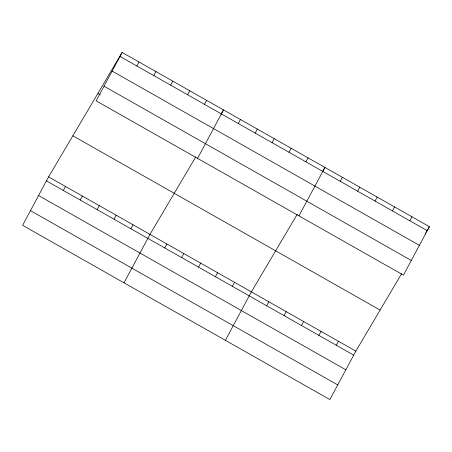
<?xml version="1.0" encoding="UTF-8"?>
<svg xmlns="http://www.w3.org/2000/svg" width="452" height="452" viewBox="0 0 452 452"><rect width="100%" height="100%" fill="white"/><g stroke="black" fill="none" stroke-linecap="round" stroke-linejoin="round"><path stroke-width="0.68" d="M122.13 52.421L96.157 100.864L403.427 275.127L429.4 226.684L122.13 52.421L48.573 176.873L22.6 225.316L329.87 399.579L355.843 351.136L401.653 273.63M63.336 190.45L65.472 186.461M136.888 65.998L139.03 62.003M80.236 200.038L82.377 196.044M153.793 75.58L155.929 71.591M97.135 209.621L99.276 205.626M170.692 85.168L172.828 81.174M114.034 219.203L116.175 215.214M187.591 94.75L189.733 90.756M130.933 228.791L133.074 224.797M204.49 104.333L206.632 100.344M124.001 282.822L149.974 234.379L195.784 156.872M197.552 158.369L223.531 109.926L221.034 114.153M164.731 247.956L166.873 243.967M238.289 123.503L240.43 119.514M181.631 257.544L183.772 253.549M255.188 133.086L257.329 129.097M198.535 267.126L200.671 263.132M272.087 142.674L274.228 138.679M215.434 276.709L217.57 272.72M288.986 152.256L291.128 148.267M232.334 286.297L234.475 282.302M305.891 161.839L308.027 157.85M225.395 340.328L251.374 291.885L297.184 214.378M298.953 215.875L324.926 167.432L322.429 171.658M266.646 305.755L268.782 301.761M340.198 181.297L342.339 177.308M284.054 315.626L286.195 311.637M357.611 191.173L359.752 187.184M301.467 325.502L303.608 321.513M375.024 201.05L377.166 197.055M318.88 335.378L321.022 331.384M392.438 210.926L394.573 206.931M336.294 345.255L338.429 341.26M409.845 220.796L411.987 216.807M425.117 233.927L425.829 232.723M426.547 231.514L429.4 226.684M119.989 56.415L427.259 230.673M112.124 71.083L419.394 245.34M104.022 86.196L411.292 260.454M97.858 93.491L100.271 94.858M72.851 135.803L380.115 310.066M48.573 176.873L355.843 351.136M46.432 180.868L353.701 355.125M38.567 195.535L345.837 369.798M30.465 210.649L337.734 384.912"/></g></svg>
